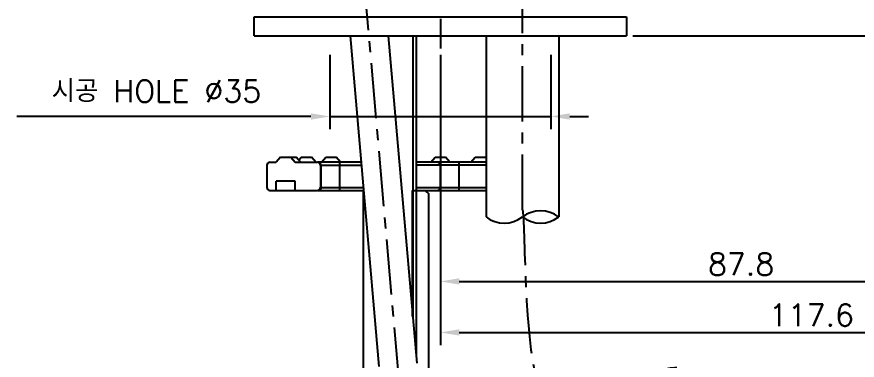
# Model space of a CAD drawing. Extents: x 2371 to 2965, y -1245 to -825.
# Drawn here: x 2443 to 2576.2, y -1119.9 to -1065.5 of the extents above; entities that cross this region are included whole.
import ezdxf

# ---------------------------------------------------------------- set-up
doc = ezdxf.new("R2010")
doc.units = 0
doc.header["$LTSCALE"] = 7
doc.header["$MEASUREMENT"] = 0
doc.linetypes.add('CENTER', pattern=[2, 1.25, -0.25, 0.25, -0.25])
doc.layers.get('0').update_dxf_attribs({"color": 2, "linetype": 'CONTINUOUS'})
for name, color, linetype in [('CL', 1, 'CENTER'), ('D', 2, 'CONTINUOUS'), ('DWG', 7, 'CONTINUOUS')]:
    doc.layers.add(name, color=color, linetype=linetype)
doc.styles.add('GHS', font='ROMANS', dxfattribs={"bigfont": 'GHS'})

msp = doc.modelspace()

# ---------------------------------------------------------------- linework, layer by layer
at = {"color": 7, "linetype": 'Continuous'}
for p, q in [((2495.84, -1068.52), (2500.42, -1120.88)), ((2501.86, -1068.52), (2506.4, -1120.36))]:
    msp.add_line(p, q, dxfattribs=at)
for p, q in [((2492.65, -1071.52), (2492.65, -1083.29)), ((2527.65, -1071.52), (2527.65, -1083.29)), ((2489.65, -1081.29), (2443.04, -1081.29)), ((2492.65, -1081.29), (2527.65, -1081.29)), ((2530.65, -1081.29), (2533.65, -1081.29))]:
    msp.add_line(p, q)
for centre, start, end in [((2526.03, -1100.9), 52.1368, 127.8632), ((2520.27, -1093.5), 232.1937, 307.92), ((2526.03, -1093.5), 232.1368, 307.8632)]:
    msp.add_arc(centre, 4.68, start, end)
for points in [[(2489.65, -1080.79), (2489.65, -1081.79), (2492.65, -1081.29)], [(2530.65, -1080.79), (2530.65, -1081.79), (2527.65, -1081.29)]]:
    msp.add_solid(points)
at = {"layer": 'CL'}
for p, q in [((2510.97, -1207.09), (2488.49, -950.07)), ((2523.15, -1096.08), (2523.15, -1014.06)), ((2510.15, -1051.82), (2510.15, -1070.52))]:
    msp.add_line(p, q, dxfattribs=at)
msp.add_open_spline([(2523.15, -1096.08), (2523.67, -1097.9), (2522.51, -1144.84), (2543.04, -1117.54), (2551.09, -1121.84), (2551.4, -1128.41)], degree=3, knots=[0, 0, 0, 0, 24.64632, 60.35232, 70.475896, 70.475896, 70.475896, 70.475896], dxfattribs=at)
at = {"layer": 'D'}
for p, q in [((2505.78, -1068.52), (2505.78, -1113.3)), ((2540.64, -1068.52), (2696.91, -1068.52)), ((2510.15, -1071.52), (2510.15, -1117.48)), ((2510.15, -1071.52), (2510.15, -1109.41)), ((2513.15, -1107.41), (2597.99, -1107.41)), ((2513.15, -1115.48), (2624.72, -1115.48))]:
    msp.add_line(p, q, dxfattribs=at)
for points in [[(2513.15, -1106.91), (2513.15, -1107.91), (2510.15, -1107.41)], [(2513.15, -1114.98), (2513.15, -1115.98), (2510.15, -1115.48)]]:
    msp.add_solid(points, dxfattribs=at)
at = {"layer": 'DWG'}
for p, q in [((2480.66, -1065.52), (2539.64, -1065.52)), ((2480.66, -1068.52), (2480.66, -1065.52)), ((2539.64, -1065.52), (2539.64, -1068.52)), ((2480.66, -1068.52), (2539.64, -1068.52)), ((2501.86, -1068.52), (2506.31, -1068.52)), ((2506.31, -1068.52), (2506.31, -1119.38)), ((2517.4, -1068.52), (2517.4, -1097.2)), ((2528.9, -1068.52), (2528.9, -1097.2)), ((2484.82, -1087.72), (2484.15, -1088.52)), ((2484.82, -1087.72), (2487.32, -1087.72)), ((2486.48, -1087.72), (2487.15, -1088.52)), ((2487.99, -1088.52), (2487.32, -1087.72)), ((2487.71, -1088.19), (2488.11, -1087.72)), ((2488.11, -1087.72), (2489.76, -1087.72)), ((2490.44, -1088.52), (2489.76, -1087.72)), ((2491.33, -1088.52), (2492, -1087.72)), ((2492, -1087.72), (2493.66, -1087.72)), ((2494.33, -1088.52), (2493.66, -1087.72)), ((2508.65, -1088.52), (2509.32, -1087.72)), ((2509.32, -1087.72), (2510.98, -1087.72)), ((2511.65, -1088.52), (2510.98, -1087.72)), ((2514.99, -1088.52), (2515.67, -1087.72)), ((2515.67, -1087.72), (2517.32, -1087.72)), ((2517.4, -1087.81), (2517.32, -1087.72)), ((2482.65, -1089.02), (2482.65, -1092.52)), ((2483.15, -1088.52), (2484.15, -1088.52)), ((2487.15, -1088.52), (2490.65, -1088.52)), ((2497.59, -1088.52), (2490.74, -1088.52)), ((2491.15, -1089.02), (2491.15, -1092.52)), ((2491.15, -1089.02), (2497.63, -1089.02)), ((2491.24, -1089.02), (2491.24, -1092.52)), ((2494.22, -1093.02), (2494.22, -1088.52)), ((2517.4, -1088.52), (2506.31, -1088.52)), ((2517.4, -1089.02), (2506.31, -1089.02)), ((2510.15, -1092.52), (2510.15, -1089.02)), ((2513.15, -1093.02), (2513.15, -1088.52)), ((2484.15, -1093.02), (2484.15, -1091.52)), ((2487.15, -1091.52), (2484.15, -1091.52)), ((2487.15, -1093.02), (2487.15, -1091.52)), ((2482.7, -1092.72), (2482.8, -1092.87)), ((2483.15, -1093.02), (2490.65, -1093.02)), ((2487.15, -1092.95), (2487.2, -1093.02)), ((2490.74, -1093.02), (2497.98, -1093.02)), ((2491.15, -1092.52), (2497.94, -1092.52)), ((2497.96, -1132.02), (2497.96, -1093.02)), ((2505.75, -1093.02), (2517.4, -1093.02)), ((2505.75, -1112.95), (2505.75, -1093.02)), ((2506.31, -1092.52), (2517.4, -1092.52)), ((2508.35, -1093.52), (2507.85, -1093.02)), ((2508.35, -1132.02), (2508.35, -1093.52))]:
    msp.add_line(p, q, dxfattribs=at)
for centre, start, end in [((2483.15, -1089.02), 90, 180), ((2490.65, -1089.02), 0, 90), ((2509.65, -1089.02), 0, 90), ((2483.15, -1092.52), 180, 270), ((2490.65, -1092.52), 270, 0), ((2509.65, -1092.52), 270, 0)]:
    msp.add_arc(centre, 0.5, start, end, dxfattribs=at)
for points in [[(2491.22, -1088.89), (2491.2, -1088.83), (2491.09, -1088.66), (2490.93, -1088.56), (2490.74, -1088.52)], [(2491.23, -1088.95), (2491.22, -1088.89)], [(2491.24, -1089.02), (2491.23, -1088.95)], [(2491.22, -1092.65), (2491.2, -1092.71), (2491.09, -1092.87), (2490.93, -1092.98), (2490.74, -1093.02)], [(2491.23, -1092.58), (2491.22, -1092.65)], [(2491.24, -1092.52), (2491.23, -1092.58)], [(2507.72, -1093.02), (2507.86, -1093.1)], [(2507.86, -1093.1), (2507.92, -1093.15), (2508.13, -1093.31), (2508.35, -1093.52)]]:
    msp.add_spline(points, degree=3, dxfattribs=at)

# ---------------------------------------------------------------- texts
at = {"insert": (2465.16, -1077.28), "char_height": 3.5, "attachment_point": 5, "style": 'GHS'}
msp.add_mtext('\\A1;시공 HOLE %%C35', dxfattribs=at)
at = {"layer": 'D', "char_height": 3.5, "attachment_point": 5, "style": 'GHS'}
for s, insert in [('87.8', (2557.8, -1104.66)), ('\\A1;117.6', (2568.94, -1112.73))]:
    msp.add_mtext(s, dxfattribs=dict(at, insert=insert))

doc.saveas('drawing.dxf')
